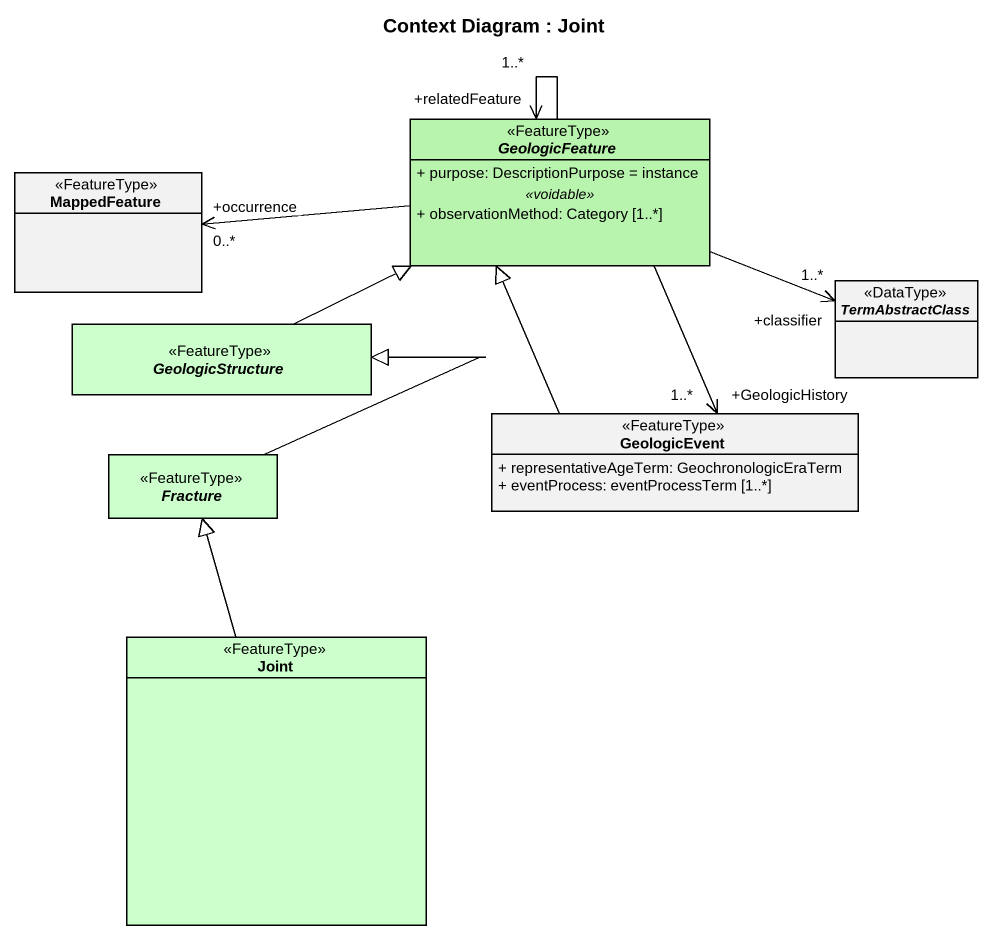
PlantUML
@startuml
title Context Diagram : Joint
hide circle
hide empty members
skinparam classAttributeIconSize 0
abstract class GeologicFeature <<FeatureType>> #B9F4AE {
  + purpose: DescriptionPurpose = instance
  .. <<voidable>> ..
  + observationMethod: Category [1..*]
}
class MappedFeature <<FeatureType>>
abstract class TermAbstractClass <<DataType>>
abstract class GeologicStructure <<FeatureType>> #CCFFCC
class GeologicEvent <<FeatureType>> {
  + representativeAgeTerm: GeochronologicEraTerm
  + eventProcess: eventProcessTerm [1..*]
}
abstract class Fracture <<FeatureType>> #CCFFCC
class Joint <<FeatureType>> #CCFFCC
GeologicFeature --> "+relatedFeature\n1..*" GeologicFeature
GeologicFeature -left-> "+occurrence\n0..*" MappedFeature
GeologicFeature -right-> "+classifier\n1..*" TermAbstractClass
GeologicFeature --> "+GeologicHistory\n1..*" GeologicEvent
GeologicStructure -right-|> GeologicFeature
GeologicEvent -up-|> GeologicFeature
Fracture -up-|> GeologicStructure
Joint -up-|> Fracture
@enduml
